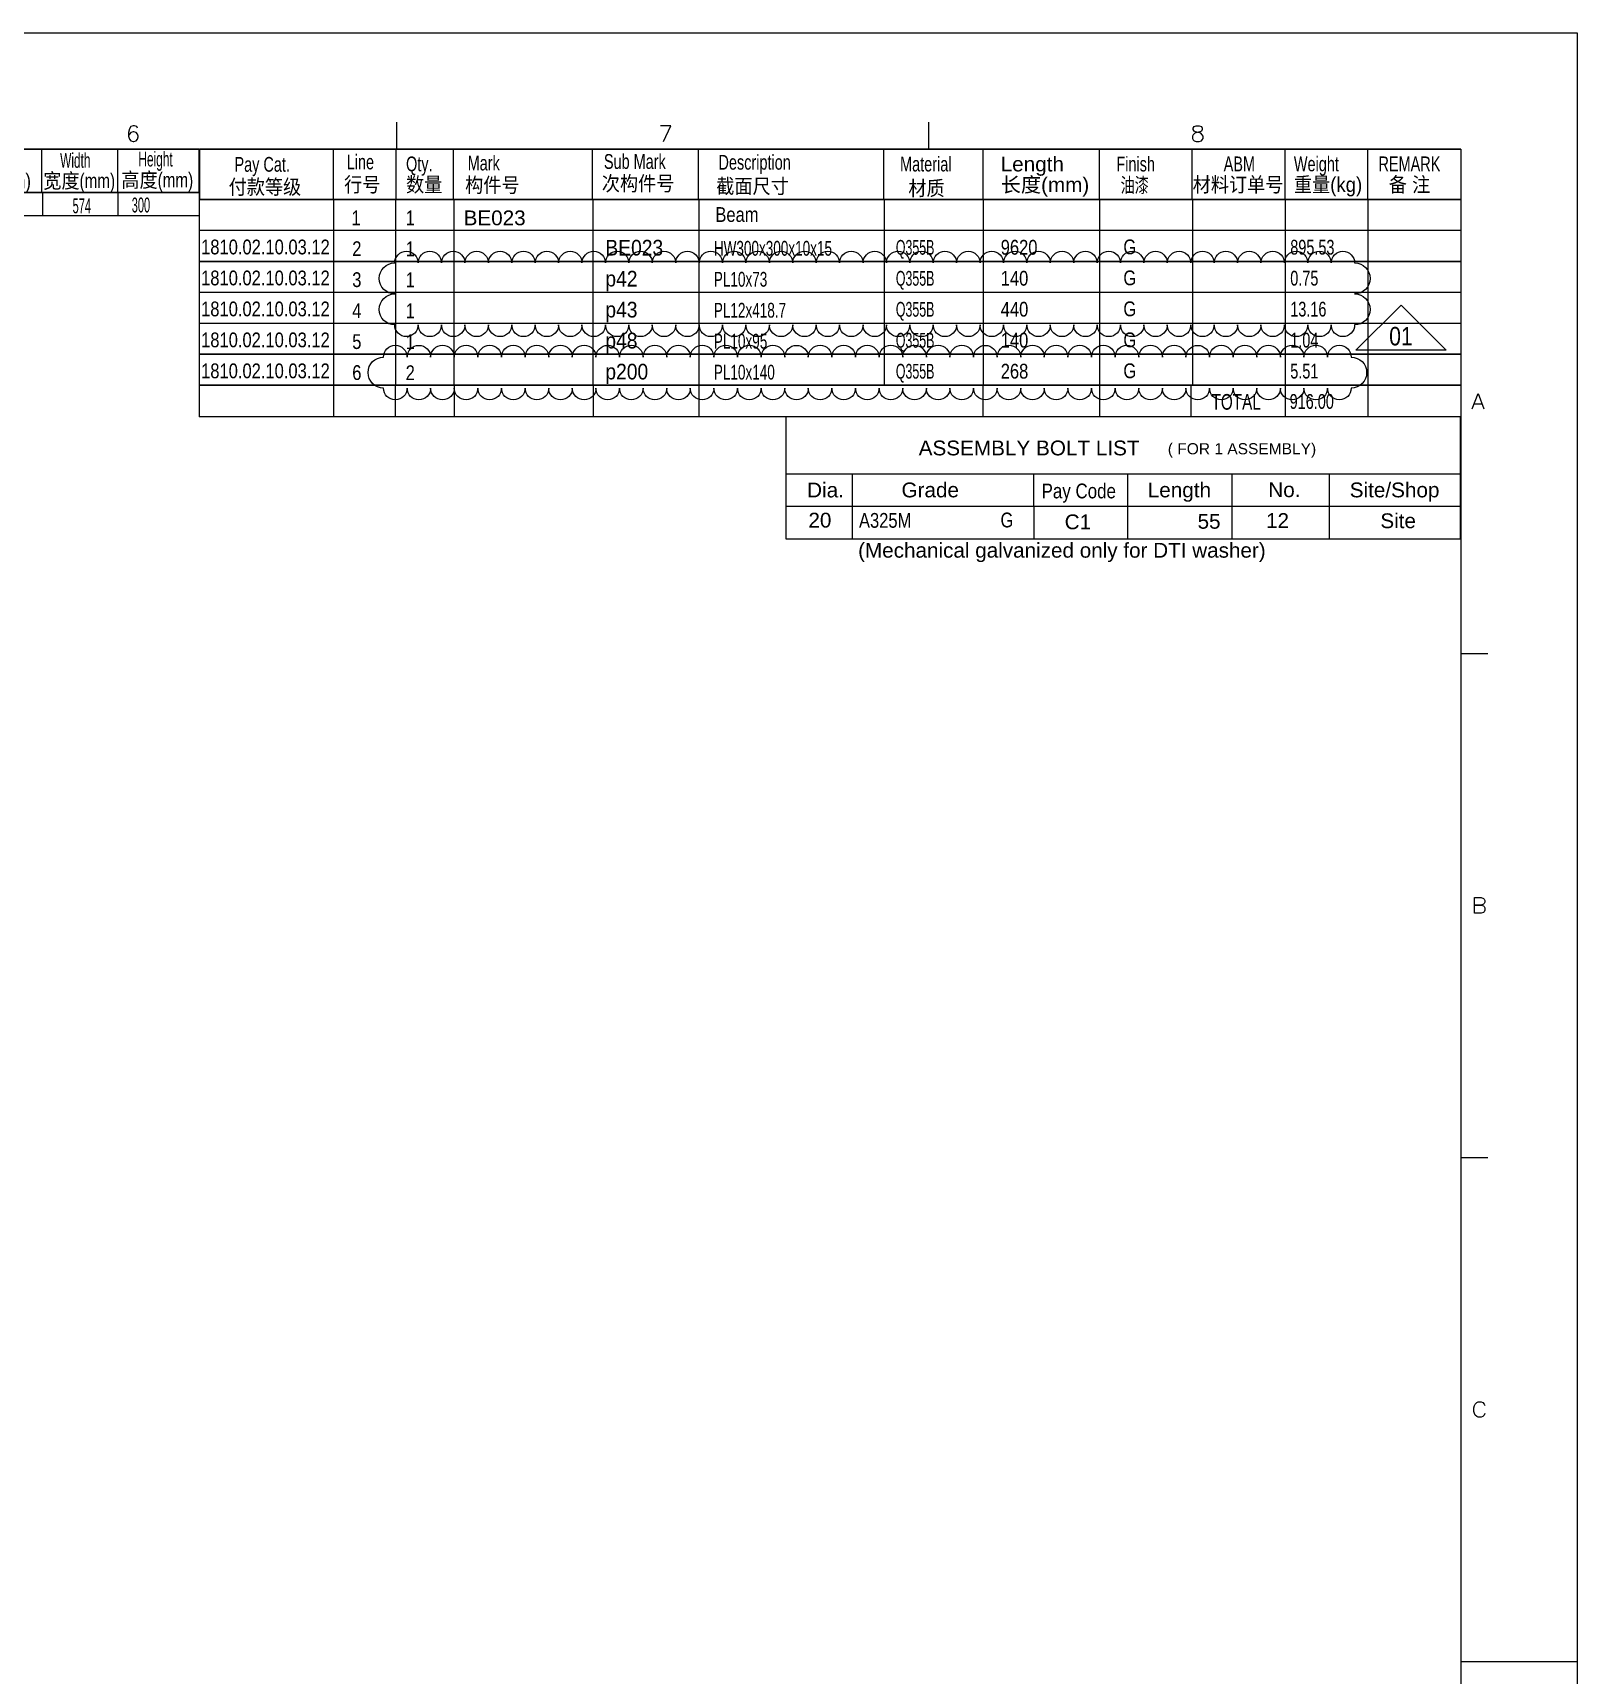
# Model space of a CAD drawing. Header units: millimetres. Extents: x -74 to 521, y -177 to 244.
# Drawn here: x 321.6 to 521, y 32.1 to 244.2 of the extents above; entities that cross this region are included whole.
import ezdxf

# ---------------------------------------------------------------- set-up
doc = ezdxf.new("R2010")
doc.units = ezdxf.units.MM
doc.styles.add('Arial', font='ARIAL.TTF', dxfattribs={"height": 0.2})
doc.styles.add('Arial Narrow', font='ARIALN.TTF', dxfattribs={"height": 0.2})

# ---------------------------------------------------------------- blocks, each defined once
blk = doc.blocks.new('Unknown-251777438-5465')
at = {"color": 7, "linetype": 'Continuous'}
for p, q in [((-73.96, 244.18), (521.04, 244.18)), ((521.04, 244.18), (521.04, -176.53)), ((334.03, 231.78), (333.93, 231.3)), ((333.93, 231.3), (333.93, 230.83)), ((334.22, 232.07), (334.03, 231.78)), ((334.22, 231.3), (334.03, 231.11)), ((334.5, 232.16), (334.22, 232.07)), ((334.5, 231.4), (334.22, 231.3)), ((334.69, 232.16), (334.5, 232.16)), ((334.6, 231.4), (334.5, 231.4)), ((334.88, 231.3), (334.6, 231.4)), ((334.98, 232.07), (334.69, 232.16)), ((335.07, 231.11), (334.88, 231.3)), ((335.07, 231.87), (334.98, 232.07)), ((368.53, 232.66), (368.53, 229.16)), ((403.98, 232.16), (402.64, 232.16)), ((403.02, 230.16), (403.98, 232.16)), ((437.27, 232.66), (437.27, 229.16)), ((471.46, 231.87), (471.56, 232.07)), ((471.46, 231.68), (471.46, 231.87)), ((471.56, 231.49), (471.46, 231.68)), ((471.65, 231.21), (471.46, 231.02)), ((471.56, 232.07), (471.84, 232.16)), ((471.75, 231.4), (471.56, 231.49)), ((471.94, 231.3), (471.65, 231.21)), ((472.13, 231.3), (471.75, 231.4)), ((471.84, 232.16), (472.23, 232.16)), ((472.32, 231.4), (471.94, 231.3)), ((472.42, 231.21), (472.13, 231.3)), ((472.23, 232.16), (472.51, 232.07)), ((472.51, 231.49), (472.32, 231.4)), ((472.61, 231.02), (472.42, 231.21)), ((472.51, 232.07), (472.61, 231.87)), ((472.61, 231.68), (472.51, 231.49)), ((472.61, 231.87), (472.61, 231.68)), ((-43.92, 229.16), (506.01, 229.16)), ((334.03, 231.11), (333.93, 230.83)), ((333.93, 230.83), (334.03, 230.44)), ((334.03, 230.44), (334.22, 230.25)), ((334.22, 230.25), (334.5, 230.16)), ((334.5, 230.16), (334.6, 230.16)), ((334.6, 230.16), (334.88, 230.25)), ((334.88, 230.25), (335.07, 230.44)), ((335.17, 230.83), (335.07, 231.11)), ((335.07, 230.44), (335.17, 230.73)), ((335.17, 230.73), (335.17, 230.83)), ((471.46, 231.02), (471.37, 230.83)), ((471.37, 230.83), (471.37, 230.54)), ((471.37, 230.54), (471.46, 230.35)), ((471.46, 230.35), (471.56, 230.25)), ((471.56, 230.25), (471.84, 230.16)), ((471.84, 230.16), (472.23, 230.16)), ((472.23, 230.16), (472.51, 230.25)), ((472.51, 230.25), (472.61, 230.35)), ((472.71, 230.83), (472.61, 231.02)), ((472.61, 230.35), (472.71, 230.54)), ((472.71, 230.54), (472.71, 230.83)), ((506.01, 229.16), (506.01, -161.5)), ((507.47, 195.6), (508.24, 197.61)), ((508.24, 197.61), (509, 195.6)), ((507.76, 196.27), (508.71, 196.27)), ((506.01, 164.04), (509.52, 164.04)), ((507.78, 130.49), (507.78, 132.49)), ((507.78, 132.49), (508.65, 132.49)), ((508.65, 131.54), (507.78, 131.54)), ((507.78, 131.54), (508.65, 131.54)), ((508.65, 132.49), (508.94, 132.4)), ((508.94, 131.63), (508.65, 131.54)), ((508.65, 131.54), (508.94, 131.44)), ((508.94, 132.4), (509.03, 132.3)), ((509.03, 131.73), (508.94, 131.63)), ((509.03, 132.3), (509.13, 132.11)), ((509.13, 131.92), (509.03, 131.73)), ((509.13, 132.11), (509.13, 131.92)), ((508.65, 130.49), (507.78, 130.49)), ((508.94, 130.58), (508.65, 130.49)), ((508.94, 131.44), (509.03, 131.35)), ((509.03, 130.68), (508.94, 130.58)), ((509.03, 131.35), (509.13, 131.16)), ((509.13, 130.87), (509.03, 130.68)), ((509.13, 131.16), (509.13, 130.87)), ((506.01, 98.94), (509.52, 98.94)), ((507.69, 66.62), (507.78, 66.9)), ((507.69, 66.14), (507.69, 66.62)), ((507.78, 65.85), (507.69, 66.14)), ((507.78, 66.9), (507.88, 67.09)), ((507.88, 65.66), (507.78, 65.85)), ((507.88, 67.09), (508.07, 67.28)), ((508.07, 67.28), (508.26, 67.38)), ((508.26, 67.38), (508.65, 67.38)), ((508.65, 67.38), (508.84, 67.28)), ((508.84, 67.28), (509.03, 67.09)), ((509.03, 67.09), (509.13, 66.9)), ((509.13, 65.85), (509.03, 65.66)), ((508.07, 65.47), (507.88, 65.66)), ((508.26, 65.38), (508.07, 65.47)), ((508.65, 65.38), (508.26, 65.38)), ((508.84, 65.47), (508.65, 65.38)), ((509.03, 65.66), (508.84, 65.47)), ((506.01, 33.83), (521.04, 33.83))]:
    blk.add_line(p, q, dxfattribs=at)
blk = doc.blocks.new('Cloud-251777438-5330')
at = {"color": 1, "linetype": 'Continuous'}
blk.add_lwpolyline([(368.3, 214.46, -1), (371.32, 214.46, -1), (374.35, 214.46, -1), (377.37, 214.46, -1), (380.4, 214.46, -1), (383.42, 214.46, -1), (386.44, 214.46, -1), (389.47, 214.46, -1), (392.49, 214.46, -1), (395.52, 214.46, -1), (398.54, 214.46, -1), (401.57, 214.46, -1), (404.59, 214.46, -1), (407.62, 214.46, -1), (410.64, 214.46, -1), (413.66, 214.46, -1), (416.69, 214.46, -1), (419.71, 214.46, -1), (422.74, 214.46, -1), (425.76, 214.46, -1), (428.79, 214.46, -1), (431.81, 214.46, -1), (434.84, 214.46, -1), (437.86, 214.46, -1), (440.88, 214.46, -1), (443.91, 214.46, -1), (446.93, 214.46, -1), (449.96, 214.46, -1), (452.98, 214.46, -1), (456.01, 214.46, -1), (459.03, 214.46, -1), (462.05, 214.46, -1), (465.08, 214.46, -1), (468.1, 214.46, -1), (471.13, 214.46, -1), (474.15, 214.46, -1), (477.18, 214.46, -1), (480.2, 214.46, -1), (483.23, 214.46, -1), (486.25, 214.46, -1), (489.27, 214.46, -1), (492.3, 214.46, -1), (492.3, 210.46, -1), (492.3, 206.46, -1), (489.27, 206.46, -1), (486.25, 206.46, -1), (483.23, 206.46, -1), (480.2, 206.46, -1), (477.18, 206.46, -1), (474.15, 206.46, -1), (471.13, 206.46, -1), (468.1, 206.46, -1), (465.08, 206.46, -1), (462.05, 206.46, -1), (459.03, 206.46, -1), (456.01, 206.46, -1), (452.98, 206.46, -1), (449.96, 206.46, -1), (446.93, 206.46, -1), (443.91, 206.46, -1), (440.88, 206.46, -1), (437.86, 206.46, -1), (434.84, 206.46, -1), (431.81, 206.46, -1), (428.79, 206.46, -1), (425.76, 206.46, -1), (422.74, 206.46, -1), (419.71, 206.46, -1), (416.69, 206.46, -1), (413.66, 206.46, -1), (410.64, 206.46, -1), (407.62, 206.46, -1), (404.59, 206.46, -1), (401.57, 206.46, -1), (398.54, 206.46, -1), (395.52, 206.46, -1), (392.49, 206.46, -1), (389.47, 206.46, -1), (386.44, 206.46, -1), (383.42, 206.46, -1), (380.4, 206.46, -1), (377.37, 206.46, -1), (374.35, 206.46, -1), (371.32, 206.46, -1), (368.3, 206.46, -1), (368.3, 210.46, -1), (368.3, 214.46)], format="xyb", close=True, dxfattribs=at)
blk = doc.blocks.new('Cloud-251777438-5334')
at = {"color": 1, "linetype": 'Continuous'}
blk.add_lwpolyline([(366.85, 202.3, -1), (369.9, 202.3, -1), (372.94, 202.3, -1), (375.99, 202.3, -1), (379.04, 202.3, -1), (382.09, 202.3, -1), (385.14, 202.3, -1), (388.19, 202.3, -1), (391.24, 202.3, -1), (394.29, 202.3, -1), (397.33, 202.3, -1), (400.38, 202.3, -1), (403.43, 202.3, -1), (406.48, 202.3, -1), (409.53, 202.3, -1), (412.58, 202.3, -1), (415.63, 202.3, -1), (418.68, 202.3, -1), (421.72, 202.3, -1), (424.77, 202.3, -1), (427.82, 202.3, -1), (430.87, 202.3, -1), (433.92, 202.3, -1), (436.97, 202.3, -1), (440.02, 202.3, -1), (443.07, 202.3, -1), (446.11, 202.3, -1), (449.16, 202.3, -1), (452.21, 202.3, -1), (455.26, 202.3, -1), (458.31, 202.3, -1), (461.36, 202.3, -1), (464.41, 202.3, -1), (467.46, 202.3, -1), (470.51, 202.3, -1), (473.55, 202.3, -1), (476.6, 202.3, -1), (479.65, 202.3, -1), (482.7, 202.3, -1), (485.75, 202.3, -1), (488.8, 202.3, -1), (491.85, 202.3, -1), (491.85, 198.3, -1), (488.8, 198.3, -1), (485.75, 198.3, -1), (482.7, 198.3, -1), (479.65, 198.3, -1), (476.6, 198.3, -1), (473.55, 198.3, -1), (470.51, 198.3, -1), (467.46, 198.3, -1), (464.41, 198.3, -1), (461.36, 198.3, -1), (458.31, 198.3, -1), (455.26, 198.3, -1), (452.21, 198.3, -1), (449.16, 198.3, -1), (446.11, 198.3, -1), (443.07, 198.3, -1), (440.02, 198.3, -1), (436.97, 198.3, -1), (433.92, 198.3, -1), (430.87, 198.3, -1), (427.82, 198.3, -1), (424.77, 198.3, -1), (421.72, 198.3, -1), (418.68, 198.3, -1), (415.63, 198.3, -1), (412.58, 198.3, -1), (409.53, 198.3, -1), (406.48, 198.3, -1), (403.43, 198.3, -1), (400.38, 198.3, -1), (397.33, 198.3, -1), (394.29, 198.3, -1), (391.24, 198.3, -1), (388.19, 198.3, -1), (385.14, 198.3, -1), (382.09, 198.3, -1), (379.04, 198.3, -1), (375.99, 198.3, -1), (372.94, 198.3, -1), (369.9, 198.3, -1), (366.85, 198.3, -1), (366.85, 202.3)], format="xyb", close=True, dxfattribs=at)
blk = doc.blocks.new('Unknown-251777438-5459')
at = {"color": 7, "linetype": 'Continuous'}
for p, q in [((506.01, 229.16), (343.12, 229.15)), ((343.12, 222.66), (343.12, 229.15)), ((360.4, 222.66), (360.4, 229.15)), ((368.47, 222.66), (368.47, 229.15)), ((375.91, 222.66), (375.91, 229.15)), ((393.85, 222.66), (393.85, 229.15)), ((407.56, 222.66), (407.56, 229.15)), ((431.49, 222.66), (431.49, 229.16)), ((444.29, 222.66), (444.29, 229.16)), ((459.35, 222.66), (459.35, 229.16)), ((471.31, 222.66), (471.31, 229.16)), ((483.33, 222.66), (483.33, 229.16)), ((494, 222.66), (494, 229.16)), ((506.01, 229.16), (506.01, 222.66)), ((505.99, 222.66), (343.05, 222.66)), ((343.05, 222.66), (506.01, 222.66)), ((343.05, 222.66), (343.05, 218.66)), ((360.38, 222.66), (360.38, 218.66)), ((368.38, 222.66), (368.38, 218.66)), ((375.94, 222.66), (375.94, 218.66)), ((393.87, 222.66), (393.87, 218.66)), ((407.6, 222.66), (407.6, 218.66)), ((431.53, 222.66), (431.53, 218.66)), ((444.29, 222.66), (444.29, 218.66)), ((459.34, 222.66), (459.34, 218.66)), ((471.34, 222.66), (471.34, 218.66)), ((483.34, 222.66), (483.34, 218.66)), ((494.01, 222.66), (494.01, 218.66)), ((506.01, 222.66), (506.01, 218.66)), ((505.99, 218.66), (343.05, 218.66)), ((506, 218.66), (343.05, 218.66)), ((343.05, 218.66), (343.05, 214.66)), ((360.38, 218.66), (360.38, 214.66)), ((360.38, 218.66), (360.38, 214.66)), ((368.38, 218.66), (368.38, 214.66)), ((375.94, 218.66), (375.94, 214.66)), ((393.87, 218.66), (393.87, 214.66)), ((407.6, 218.66), (407.6, 214.66)), ((431.54, 218.66), (431.54, 214.66)), ((444.29, 218.66), (444.29, 214.66)), ((459.34, 218.66), (459.34, 214.66)), ((471.34, 218.66), (471.34, 214.66)), ((483.34, 218.66), (483.34, 214.66)), ((494.01, 218.66), (494.01, 214.66)), ((506.01, 218.66), (506.01, 214.66)), ((343.05, 214.66), (506.01, 214.67)), ((506, 214.66), (343.05, 214.66)), ((343.05, 214.66), (343.05, 210.66)), ((360.38, 214.66), (360.38, 210.66)), ((360.38, 214.66), (360.38, 210.66)), ((368.38, 214.66), (368.38, 210.66)), ((375.94, 214.66), (375.94, 210.66)), ((393.87, 214.66), (393.87, 210.66)), ((407.6, 214.66), (407.6, 210.66)), ((431.54, 214.66), (431.54, 210.66)), ((444.29, 214.66), (444.29, 210.66)), ((459.34, 214.66), (459.34, 210.66)), ((471.34, 214.66), (471.34, 210.66)), ((483.34, 214.66), (483.34, 210.66)), ((494.01, 214.66), (494.01, 210.66)), ((506.01, 214.66), (506.01, 210.66)), ((343.05, 210.66), (506.01, 210.67)), ((506, 210.66), (343.05, 210.66)), ((343.05, 210.66), (343.05, 206.66)), ((360.38, 210.66), (360.38, 206.66)), ((360.38, 210.66), (360.38, 206.66)), ((368.38, 210.66), (368.38, 206.66)), ((375.94, 210.66), (375.94, 206.66)), ((393.87, 210.66), (393.87, 206.66)), ((407.6, 210.66), (407.6, 206.66)), ((431.54, 210.66), (431.54, 206.66)), ((444.29, 210.66), (444.29, 206.66)), ((459.34, 210.66), (459.34, 206.66)), ((471.34, 210.66), (471.34, 206.66)), ((483.34, 210.66), (483.34, 206.66)), ((494.01, 210.66), (494.01, 206.66)), ((506.01, 210.66), (506.01, 206.66)), ((343.05, 206.66), (506.01, 206.67)), ((506, 206.66), (343.05, 206.66)), ((343.05, 206.66), (343.05, 202.66)), ((360.38, 206.66), (360.38, 202.66)), ((360.38, 206.66), (360.38, 202.66)), ((368.38, 206.66), (368.38, 202.66)), ((375.94, 206.66), (375.94, 202.66)), ((393.87, 206.66), (393.87, 202.66)), ((407.6, 206.66), (407.6, 202.66)), ((431.54, 206.66), (431.54, 202.66)), ((444.29, 206.66), (444.29, 202.66)), ((459.34, 206.66), (459.34, 202.66)), ((471.34, 206.66), (471.34, 202.66)), ((483.34, 206.66), (483.34, 202.66)), ((494.01, 206.66), (494.01, 202.66)), ((506.01, 206.66), (506.01, 202.66)), ((343.05, 202.66), (506.01, 202.67)), ((506, 202.66), (343.05, 202.66)), ((343.05, 202.66), (343.05, 198.66)), ((360.38, 202.66), (360.38, 198.66)), ((360.38, 202.66), (360.38, 198.66)), ((368.38, 202.66), (368.38, 198.66)), ((375.94, 202.66), (375.94, 198.66)), ((393.87, 202.66), (393.87, 198.66)), ((407.6, 202.66), (407.6, 198.66)), ((431.54, 202.66), (431.54, 198.66)), ((444.29, 202.66), (444.29, 198.66)), ((459.34, 202.66), (459.34, 198.66)), ((471.34, 202.66), (471.34, 198.66)), ((483.34, 202.66), (483.34, 198.66)), ((494.01, 202.66), (494.01, 198.66)), ((506.01, 202.66), (506.01, 198.66)), ((343.04, 198.66), (343.04, 194.58)), ((505.93, 198.66), (343.04, 198.66)), ((343.05, 198.66), (506.01, 198.67)), ((360.37, 198.66), (360.37, 194.58)), ((368.37, 198.66), (368.37, 194.58)), ((375.96, 198.66), (375.96, 194.58)), ((393.92, 198.66), (393.92, 194.58)), ((407.58, 198.66), (407.58, 194.58)), ((444.25, 198.66), (444.25, 194.59)), ((459.32, 198.66), (459.32, 194.58)), ((471.14, 198.66), (471.14, 194.66)), ((483.32, 198.66), (483.32, 194.58)), ((493.99, 198.66), (493.99, 194.58)), ((506.01, 198.66), (506.01, 194.58)), ((505.93, 194.58), (343.04, 194.58))]:
    blk.add_line(p, q, dxfattribs=at)
at = {"color": 3, "style": 'Arial'}
for s, height, width, p in [('Pay Cat.', 1.91, 0.7, (347.6, 226.24)), ('Line', 1.91, 0.7, (362.1, 226.55)), ('Qty.', 1.91, 0.7, (369.76, 226.3)), ('Mark', 1.91, 0.7, (377.72, 226.41)), ('Sub Mark', 1.91, 0.7, (395.32, 226.61)), ('Description', 1.9102, 0.7, (410.12, 226.51)), ('ABM', 1.91, 0.7, (475.38, 226.3)), ('Weight', 1.91, 0.7, (484.45, 226.3)), ('REMARK', 1.91, 0.7, (495.38, 226.3)), ('行号', 1.91, 0.9, (361.76, 223.63)), ('数量', 1.91, 0.9, (369.76, 223.63)), ('构件号', 1.91, 0.9, (377.4, 223.57)), ('次构件号', 1.91, 0.9, (395.05, 223.77)), ('截面尺寸', 1.91, 0.9, (409.83, 223.43)), ('材料订单号', 1.91, 0.9, (471.38, 223.63)), ('重量(kg)', 1.91, 0.9, (484.45, 223.63)), ('备 注', 1.91, 0.9, (496.71, 223.63))]:
    blk.add_text(s, height=height, dxfattribs=dict(at, width=width)).set_placement(p)
at = {"color": 3, "linetype": 'Continuous'}
for s, height, style, width, p in [('Material', 1.91, 'Arial', 0.7, (433.58, 226.28)), ('Finish', 1.91, 'Arial', 0.7, (461.52, 226.28)), ('付款等级', 1.91, 'Arial', 0.9, (346.84, 223.33)), ('材质', 1.91, 'Arial', 0.9, (434.65, 223.16)), ('油漆', 1.91, 'Arial', 0.7, (462.06, 223.55)), ('1', 1.91, 'Arial', 0.8, (362.72, 219.33)), ('1', 1.91, 'Arial', 0.8, (369.71, 219.33)), ('Beam', 1.91, 'Arial', 0.8, (409.72, 219.76)), ('1810.02.10.03.12', 1.9102, 'Arial', 0.8, (343.29, 215.57)), ('2', 1.91, 'Arial', 0.8, (362.81, 215.35)), ('1', 1.91, 'Arial', 0.8, (369.71, 215.33)), ('BE023', 2.022, 'Arial', 0.88, (395.51, 215.42)), ('HW300x300x10x15', 1.9089, 'Arial Narrow', 0.8, (409.52, 215.4)), ('Q355B', 1.91, 'Arial', 0.6, (433.03, 215.52)), ('9620', 1.91, 'Arial', 0.8, (446.58, 215.53)), ('G', 1.91, 'Arial', 0.8, (462.42, 215.58)), ('895.53', 1.91, 'Arial', 0.7, (483.98, 215.54)), ('1810.02.10.03.12', 1.9102, 'Arial', 0.8, (343.29, 211.57)), ('3', 1.91, 'Arial', 0.8, (362.81, 211.35)), ('1', 1.91, 'Arial', 0.8, (369.71, 211.33)), ('p42', 2.022, 'Arial', 0.88, (395.51, 211.42)), ('PL10x73', 1.909, 'Arial Narrow', 0.8, (409.52, 211.4)), ('Q355B', 1.91, 'Arial', 0.6, (433.03, 211.52)), ('140', 1.91, 'Arial', 0.8, (446.58, 211.53)), ('G', 1.91, 'Arial', 0.8, (462.42, 211.58)), ('0.75', 1.91, 'Arial', 0.7, (483.98, 211.54)), ('1810.02.10.03.12', 1.9102, 'Arial', 0.8, (343.29, 207.57)), ('4', 1.91, 'Arial', 0.8, (362.81, 207.35)), ('1', 1.91, 'Arial', 0.8, (369.71, 207.33)), ('p43', 2.022, 'Arial', 0.88, (395.51, 207.42)), ('PL12x418.7', 1.909, 'Arial Narrow', 0.8, (409.52, 207.4)), ('Q355B', 1.91, 'Arial', 0.6, (433.03, 207.52)), ('440', 1.91, 'Arial', 0.8, (446.58, 207.53)), ('G', 1.91, 'Arial', 0.8, (462.42, 207.58)), ('13.16', 1.91, 'Arial', 0.7, (483.98, 207.54)), ('1810.02.10.03.12', 1.9102, 'Arial', 0.8, (343.29, 203.57)), ('5', 1.91, 'Arial', 0.8, (362.81, 203.35)), ('1', 1.91, 'Arial', 0.8, (369.71, 203.33)), ('p48', 2.022, 'Arial', 0.88, (395.51, 203.42)), ('PL10x95', 1.909, 'Arial Narrow', 0.8, (409.52, 203.4)), ('Q355B', 1.91, 'Arial', 0.6, (433.03, 203.52)), ('140', 1.91, 'Arial', 0.8, (446.58, 203.53)), ('G', 1.91, 'Arial', 0.8, (462.42, 203.58)), ('1.04', 1.91, 'Arial', 0.7, (483.98, 203.54)), ('1810.02.10.03.12', 1.9102, 'Arial', 0.8, (343.29, 199.57)), ('G', 1.91, 'Arial', 0.8, (462.42, 199.58)), ('6', 1.91, 'Arial', 0.8, (362.81, 199.35)), ('2', 1.91, 'Arial', 0.8, (369.71, 199.33)), ('p200', 2.022, 'Arial', 0.88, (395.51, 199.42)), ('PL10x140', 1.909, 'Arial Narrow', 0.8, (409.52, 199.4)), ('Q355B', 1.91, 'Arial', 0.6, (433.03, 199.52)), ('268', 1.91, 'Arial', 0.8, (446.58, 199.53)), ('5.51', 1.91, 'Arial', 0.7, (483.98, 199.54)), ('TOTAL', 2.022, 'Arial', 0.7, (473.81, 195.51)), ('916.00', 1.91, 'Arial', 0.7, (483.9, 195.62))]:
    blk.add_text(s, height=height, dxfattribs=dict(at, style=style, width=width)).set_placement(p)
at = {"color": 3, "style": 'Arial'}
for s, p in [('Length', (446.58, 226.28)), ('长度(mm)', (446.58, 223.61))]:
    blk.add_text(s, height=1.91, dxfattribs=at).set_placement(p)
at = {"color": 3, "linetype": 'Continuous', "style": 'Arial'}
blk.add_text('BE023', height=1.91, dxfattribs=at).set_placement((377.2, 219.33))
blk = doc.blocks.new('Unknown-251777438-5464')
at = {"color": 7, "linetype": 'Continuous'}
for p, q in [((310.02, 223.57), (310.02, 229.15)), ((343.05, 229.15), (310.02, 229.15)), ((322.73, 223.57), (322.73, 229.15)), ((332.51, 223.57), (332.51, 229.15)), ((343.05, 223.57), (343.05, 229.15)), ((343.05, 223.57), (310.02, 223.57)), ((310.02, 223.55), (343.05, 223.55)), ((310.02, 223.55), (310.02, 220.55)), ((322.78, 223.55), (322.78, 220.55)), ((332.51, 223.55), (332.51, 220.55)), ((343.05, 223.55), (343.05, 220.55)), ((343.05, 220.55), (310.02, 220.55))]:
    blk.add_line(p, q, dxfattribs=at)
at = {"color": 3, "style": 'Arial Narrow'}
for s, p in [('Length', (312.79, 226.9)), ('长度(mm)', (311.01, 224.11))]:
    blk.add_text(s, height=1.909, dxfattribs=at).set_placement(p)
at = {"color": 3, "linetype": 'Continuous', "style": 'Arial Narrow'}
for s, width, p in [('Width', 0.7, (325.08, 226.75)), ('Height', 0.7, (335.19, 226.92)), ('宽度(mm)', 0.9, (322.9, 224.12)), ('高度(mm)', 0.9, (332.99, 224.22)), ('9620', 0.65, (312.9, 220.98)), ('574', 0.65, (326.69, 220.88)), ('300', 0.65, (334.33, 220.99))]:
    blk.add_text(s, height=1.909, dxfattribs=dict(at, width=width)).set_placement(p)
blk = doc.blocks.new('Unknown-251777438-5466')
at = {"color": 7, "linetype": 'Continuous'}
for p, q in [((418.84, 194.58), (418.84, 183.04)), ((505.93, 194.58), (505.93, 183.04)), ((418.84, 187.24), (505.93, 187.24)), ((427.44, 183.04), (427.44, 187.24)), ((450.85, 183.05), (450.85, 187.24)), ((463.02, 183.04), (463.02, 187.24)), ((476.43, 187.24), (476.43, 183.04)), ((489, 187.24), (489, 183.04)), ((418.84, 183.04), (505.93, 183.04)), ((418.85, 178.84), (418.85, 183.04)), ((427.44, 178.83), (427.44, 183.03)), ((450.89, 178.83), (450.89, 183.03)), ((463.02, 178.83), (463.02, 183.03)), ((476.43, 183.03), (476.43, 178.83)), ((489, 183.03), (489, 178.83)), ((505.93, 183.03), (505.93, 178.83)), ((418.84, 178.83), (505.93, 178.83))]:
    blk.add_line(p, q, dxfattribs=at)
at = {"color": 7, "style": 'Arial'}
blk.add_text('ASSEMBLY BOLT LIST', height=1.9143, dxfattribs=at).set_placement((435.98, 189.61))
at = {"color": 7, "linetype": 'Continuous'}
for s, height, style, p in [('( FOR 1 ASSEMBLY)', 1.4358, 'Arial', (468.16, 189.75)), ('Dia.', 1.914, 'Arial', (421.57, 184.18)), ('Grade', 1.914, 'Arial', (433.76, 184.19)), ('Pay Code', 1.909, 'Arial Narrow', (451.86, 184.06)), ('Length', 1.914, 'Arial', (465.57, 184.19)), ('No.', 1.914, 'Arial', (481.14, 184.22)), ('Site/Shop', 1.914, 'Arial', (491.66, 184.19)), ('C1', 1.914, 'Arial', (454.84, 180.07)), ('(Mechanical galvanized only for DTI washer)', 1.9102, 'Arial', (428.16, 176.4))]:
    blk.add_text(s, height=height, dxfattribs=dict(at, style=style)).set_placement(p)
at = {"color": 8, "linetype": 'Continuous', "style": 'Arial'}
for s, p in [('20', (421.74, 180.29)), ('55', (472.01, 180.14)), ('12', (480.85, 180.24)), ('Site', (495.62, 180.21))]:
    blk.add_text(s, height=1.91, dxfattribs=at).set_placement(p)
at = {"color": 8, "linetype": 'Continuous', "style": 'Arial', "width": 0.8}
for s, p in [('A325M', (428.27, 180.26)), ('G', (446.55, 180.31))]:
    blk.add_text(s, height=1.91, dxfattribs=at).set_placement(p)
blk = doc.blocks.new('Text-251777438-5338')
at = {"color": 0, "linetype": 'Continuous'}
blk.add_wipeout([(499.81, 203.81), (499.81, 206.31), (496.76, 206.31), (496.76, 203.81)], dxfattribs=at)
at = {"color": 1, "linetype": 'Continuous'}
for p, q in [((492.46, 203.21), (498.29, 209.03)), ((498.29, 209.03), (504.11, 203.21)), ((504.11, 203.21), (492.46, 203.21))]:
    blk.add_line(p, q, dxfattribs=at)
at = {"color": 1, "linetype": 'Continuous', "style": 'Arial Narrow'}
blk.add_text('01', height=2.386, dxfattribs=at).set_placement((496.76, 203.81))

msp = doc.modelspace()

# ---------------------------------------------------------------- block references
for name in ['Unknown-251777438-5465', 'Unknown-251777438-5464', 'Unknown-251777438-5459', 'Cloud-251777438-5330', 'Cloud-251777438-5334', 'Unknown-251777438-5466']:
    msp.add_blockref(name, (0, 0))

# ---------------------------------------------------------------- next in the draw order: block references
msp.add_blockref('Text-251777438-5338', (0, 0))

doc.saveas('drawing.dxf')
